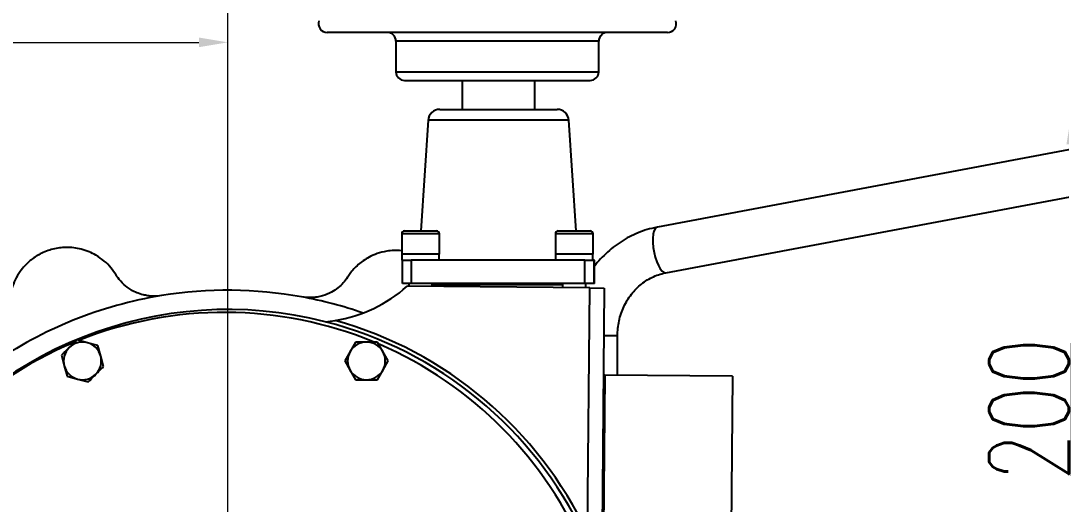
# Model space of a CAD drawing. Header units: millimetres. Extents: x 1663 to 4708, y 540 to 2693.
# Drawn here: x 2977.5 to 3336.4, y 1349 to 1515.7 of the extents above; entities that cross this region are included whole.
import ezdxf

# ---------------------------------------------------------------- set-up
doc = ezdxf.new("R2010")
doc.units = ezdxf.units.MM
doc.layers.add('AM_5', color=3, linetype='Continuous', lineweight=25)
doc.styles.add('SLDTEXTSTYLE1', font='txt.shx', dxfattribs={"width": 0.7, "bigfont": 'gbcbig.shx'})
doc.dimstyles.new('SLDDIMSTYLE12$0', dxfattribs={"dimtxt": 12, "dimasz": 10, "dimexe": 0, "dimexo": 0.0625, "dimgap": 0.875, "dimtad": 1, "dimdec": 1, "dimlfac": 1.8, "dimrnd": 1e-09, "dimzin": 12, "dimdsep": 46, "dimtxsty": 'SLDTEXTSTYLE1', "dimcen": 0.09, "dimdle": 8.16, "dimclrd": 3, "dimclre": 3, "dimadec": 0, "dimazin": 3, "dimtfac": 1, "dimtdec": 1, "dimtofl": 0, "dimtmove": 0, "dimatfit": 3, "dimfxl": 0, "dimfrac": 2, "dimtolj": 1, "dimlwd": 5, "dimlwe": 5, "dimarcsym": 0})

# ---------------------------------------------------------------- blocks, each defined once
blk = doc.blocks.new('*D56')
at = {"layer": 'AM_5', "color": 3, "lineweight": 5, "transparency": 16777216}
blk.add_line((2531.8, 1192.2), (2531.8, 1508.26), dxfattribs=at)
at = {"layer": 'AM_5', "color": 3, "linetype": 'Continuous', "lineweight": 5, "transparency": 16777216}
for p, q in [((2541.8, 1508.26), (3038.92, 1508.26)), ((3048.92, 1280.2), (3048.92, 1508.26))]:
    blk.add_line(p, q, dxfattribs=at)
at = {"layer": 'AM_5', "color": 3, "transparency": 16777216}
for points in [[(2541.8, 1509.92), (2541.8, 1506.59), (2531.8, 1508.26)], [(3038.92, 1509.92), (3038.92, 1506.59), (3048.92, 1508.26)]]:
    blk.add_solid(points, dxfattribs=at)
at = {"layer": 'Defpoints', "color": 0, "transparency": 16777216}
for p in [(3048.92, 1508.26), (3048.92, 1280.13), (2531.8, 1192.13)]:
    blk.add_point(p, dxfattribs=at)
at = {"layer": 'AM_5', "color": 0, "transparency": 16777216, "insert": (2794.26, 1522.85), "char_height": 12, "width": 2.3333, "attachment_point": 5, "style": 'SLDTEXTSTYLE1'}
blk.add_mtext('\\A1;{\\H2.28571x;520}', dxfattribs=at)
blk = doc.blocks.new('*D57')
at = {"layer": 'AM_5', "color": 3, "lineweight": 5, "transparency": 16777216}
blk.add_line((3048.92, 1280.2), (3048.92, 1719.24), dxfattribs=at)
at = {"layer": 'AM_5', "color": 3, "linetype": 'Continuous', "lineweight": 5, "transparency": 16777216}
for p, q in [((3058.92, 1719.24), (3449.22, 1719.24)), ((3459.22, 1244.46), (3459.22, 1719.24))]:
    blk.add_line(p, q, dxfattribs=at)
at = {"layer": 'AM_5', "color": 3, "transparency": 16777216}
for points in [[(3058.92, 1720.91), (3058.92, 1717.57), (3048.92, 1719.24)], [(3449.22, 1720.91), (3449.22, 1717.57), (3459.22, 1719.24)]]:
    blk.add_solid(points, dxfattribs=at)
at = {"layer": 'Defpoints', "color": 0, "transparency": 16777216}
for p in [(3459.22, 1719.24), (3048.92, 1280.13), (3459.22, 1244.4)]:
    blk.add_point(p, dxfattribs=at)
at = {"layer": 'AM_5', "color": 0, "transparency": 16777216, "insert": (3254.07, 1733.83), "char_height": 12, "attachment_point": 5, "style": 'SLDTEXTSTYLE1'}
blk.add_mtext('\\A1;{\\H2.28571x;410}', dxfattribs=at)
blk = doc.blocks.new('*D61')
at = {"layer": 'AM_5', "color": 3, "lineweight": 5, "transparency": 16777216}
blk.add_line((3363.11, 1711.63), (3435.89, 1711.63), dxfattribs=at)
at = {"layer": 'AM_5', "color": 3, "linetype": 'Continuous', "lineweight": 5, "transparency": 16777216}
for p, q in [((3435.89, 1701.63), (3435.89, 1290.13)), ((3048.98, 1280.13), (3435.89, 1280.13))]:
    blk.add_line(p, q, dxfattribs=at)
at = {"layer": 'AM_5', "color": 3, "transparency": 16777216}
for points in [[(3434.22, 1701.63), (3437.56, 1701.63), (3435.89, 1711.63)], [(3434.22, 1290.13), (3437.56, 1290.13), (3435.89, 1280.13)]]:
    blk.add_solid(points, dxfattribs=at)
at = {"layer": 'Defpoints', "color": 0, "transparency": 16777216}
for p in [(3363.04, 1711.63), (3048.92, 1280.13), (3435.89, 1280.13)]:
    blk.add_point(p, dxfattribs=at)
at = {"layer": 'AM_5', "color": 0, "transparency": 16777216, "insert": (3421.3, 1523.28), "char_height": 12, "attachment_point": 5, "rotation": 90, "style": 'SLDTEXTSTYLE1'}
blk.add_mtext('\\A1;{\\H2.28571x;430}', dxfattribs=at)
blk = doc.blocks.new('*D62')
at = {"layer": 'AM_5', "color": 3, "lineweight": 5, "transparency": 16777216}
blk.add_line((3402.19, 1483.08), (3339.83, 1483.08), dxfattribs=at)
at = {"layer": 'AM_5', "color": 3, "linetype": 'Continuous', "lineweight": 5, "transparency": 16777216}
for p, q in [((3339.83, 1473.08), (3339.83, 1290.13)), ((3048.98, 1280.13), (3339.83, 1280.13))]:
    blk.add_line(p, q, dxfattribs=at)
at = {"layer": 'AM_5', "color": 3, "transparency": 16777216}
for points in [[(3338.17, 1473.08), (3341.5, 1473.08), (3339.83, 1483.08)], [(3338.17, 1290.13), (3341.5, 1290.13), (3339.83, 1280.13)]]:
    blk.add_solid(points, dxfattribs=at)
at = {"layer": 'Defpoints', "color": 0, "transparency": 16777216}
for p in [(3402.25, 1483.08), (3048.92, 1280.13), (3339.83, 1280.13)]:
    blk.add_point(p, dxfattribs=at)
at = {"layer": 'AM_5', "color": 0, "transparency": 16777216, "insert": (3325.24, 1381.61), "char_height": 12, "attachment_point": 5, "rotation": 90, "style": 'SLDTEXTSTYLE1'}
blk.add_mtext('\\A1;{\\H2.28571x;200}', dxfattribs=at)
blk = doc.blocks.new('*D76')
at = {"layer": 'AM_5', "color": 3, "lineweight": 5, "transparency": 16777216}
blk.add_line((3048.89, 1280.05), (3048.89, 1626.02), dxfattribs=at)
at = {"layer": 'AM_5', "color": 3, "linetype": 'Continuous', "lineweight": 5, "transparency": 16777216}
for p, q in [((3058.89, 1626.02), (3131.88, 1626.02)), ((3141.88, 1582.7), (3141.88, 1626.02))]:
    blk.add_line(p, q, dxfattribs=at)
at = {"layer": 'AM_5', "color": 3, "transparency": 16777216}
for points in [[(3058.89, 1627.69), (3058.89, 1624.36), (3048.89, 1626.02)], [(3131.88, 1627.69), (3131.88, 1624.36), (3141.88, 1626.02)]]:
    blk.add_solid(points, dxfattribs=at)
at = {"layer": 'Defpoints', "color": 0, "transparency": 16777216}
for p in [(3141.88, 1626.02), (3141.88, 1582.63), (3048.89, 1279.99)]:
    blk.add_point(p, dxfattribs=at)
at = {"layer": 'AM_5', "color": 0, "transparency": 16777216, "insert": (3095.38, 1632.9), "char_height": 12, "attachment_point": 5, "style": 'SLDTEXTSTYLE1'}
blk.add_mtext('\\A1;93', dxfattribs=at)

msp = doc.modelspace()

# ---------------------------------------------------------------- linework, layer by layer
at = {"color": 7, "linetype": 'Continuous', "lineweight": 25}
for p, q in [((3200.591, 1511.669), (3083.159, 1511.669)), ((3106.875, 1508.669), (3106.875, 1498.134)), ((3176.875, 1508.669), (3106.875, 1508.669)), ((3176.875, 1498.134), (3176.875, 1508.669)), ((3106.875, 1498.134), (3176.875, 1498.134)), ((3109.875, 1495.134), (3173.875, 1495.134)), ((3129.75, 1495.134), (3129.75, 1485.134)), ((3154.75, 1485.134), (3154.75, 1495.134)), ((3121.99, 1485.134), (3162.51, 1485.134)), ((3402.717, 1483.23), (3197.071, 1444.536)), ((3117.999, 1481.402), (3115.43, 1443.234)), ((3166.501, 1481.402), (3117.999, 1481.402)), ((3169.07, 1443.234), (3166.501, 1481.402)), ((3200.03, 1428.812), (3405.675, 1467.506)), ((3109.875, 1443.234), (3120.875, 1443.234)), ((3162.875, 1443.234), (3168.375, 1443.234)), ((3168.375, 1443.234), (3173.875, 1443.234)), ((3108.875, 1442.234), (3108.875, 1435.234)), ((3121.875, 1442.234), (3108.875, 1442.234)), ((3121.875, 1435.234), (3121.875, 1442.234)), ((3161.875, 1442.234), (3161.875, 1435.234)), ((3168.375, 1442.234), (3161.875, 1442.234)), ((3174.875, 1442.234), (3168.375, 1442.234)), ((3174.875, 1435.234), (3174.875, 1442.234)), ((3121.875, 1435.234), (3108.875, 1435.234)), ((3108.935, 1435.234), (3108.935, 1433.134)), ((3109.107, 1433.134), (3108.935, 1433.134)), ((3109.107, 1425.134), (3109.107, 1433.134)), ((3109.107, 1433.134), (3112.092, 1433.134)), ((3112.092, 1433.134), (3112.092, 1425.134)), ((3172.091, 1433.134), (3112.092, 1433.134)), ((3168.375, 1435.234), (3161.875, 1435.234)), ((3161.935, 1435.234), (3161.935, 1433.134)), ((3174.875, 1435.234), (3168.375, 1435.234)), ((3172.091, 1425.134), (3172.091, 1433.134)), ((3172.091, 1433.134), (3175.106, 1433.134)), ((3174.815, 1433.134), (3174.815, 1435.234)), ((3175.106, 1433.134), (3175.106, 1425.134)), ((3175.393, 1433.134), (3175.106, 1433.134)), ((3175.393, 1425.134), (3175.393, 1433.134)), ((3112.092, 1425.134), (3109.107, 1425.134)), ((3111.375, 1425.134), (3111.375, 1424.135)), ((3172.091, 1425.134), (3112.092, 1425.134)), ((3119.375, 1424.06), (3119.375, 1425.134)), ((3119.375, 1424.794), (3164.375, 1424.794)), ((3164.375, 1425.134), (3164.375, 1423.644)), ((3175.106, 1425.134), (3172.091, 1425.134)), ((3172.375, 1423.57), (3172.375, 1425.134)), ((3175.393, 1425.134), (3175.106, 1425.134)), ((3173.752, 1423.557), (3110.755, 1424.14)), ((3172.969, 1338.995), (3173.752, 1423.557)), ((3173.752, 1423.557), (3178.752, 1423.511)), ((3178.752, 1423.511), (3177.834, 1324.359)), ((3082.486, 1411.909), (3085.979, 1412.344)), ((3178.6, 1407.13), (3183.319, 1407.13)), ((3183.319, 1393.467), (3183.319, 1407.13)), ((3000.449, 1404.669), (2996.824, 1405.64)), ((3004.073, 1403.698), (3000.449, 1404.669)), ((3005.045, 1400.073), (3004.073, 1403.698)), ((3092.98, 1404.89), (3091.104, 1401.64)), ((3102.362, 1401.64), (3100.486, 1404.89)), ((2991.516, 1400.333), (2992.488, 1396.708)), ((3006.016, 1396.448), (3005.045, 1400.073)), ((3091.104, 1401.64), (3089.228, 1398.39)), ((3104.239, 1398.39), (3102.362, 1401.64)), ((2992.488, 1396.708), (2993.459, 1393.083)), ((3089.228, 1398.39), (3091.104, 1395.14)), ((3102.362, 1395.14), (3104.239, 1398.39)), ((2993.459, 1393.083), (2997.084, 1392.112)), ((3091.104, 1395.14), (3092.98, 1391.89)), ((3100.486, 1391.89), (3102.362, 1395.14)), ((3178.974, 1393.508), (3178.466, 1338.635)), ((3178.474, 1393.512), (3178.974, 1393.508)), ((3222.972, 1393.1), (3178.974, 1393.508)), ((3222.972, 1393.1), (3222.333, 1324.076)), ((2997.084, 1392.112), (3000.709, 1391.14))]:
    msp.add_line(p, q, dxfattribs=at)
at = {"color": 7, "linetype": 'Continuous', "lineweight": 25, "flags": 128}
msp.add_lwpolyline([(3197.071, 1444.536), (3196.814, 1444.449), (3196.308, 1443.993), (3195.906, 1443.195), (3195.628, 1442.092), (3195.487, 1440.736), (3195.489, 1439.19), (3195.634, 1437.526), (3195.916, 1435.822), (3196.321, 1434.159), (3196.83, 1432.612), (3197.419, 1431.256), (3198.061, 1430.153), (3198.727, 1429.355), (3199.384, 1428.9), (3200.002, 1428.807), (3200.03, 1428.812)], dxfattribs=at)
at = {"color": 7, "linetype": 'Continuous', "lineweight": 25}
for centre, radius, start, end in [((3083.159, 1514.669), 3, 160, 270), ((3200.591, 1514.669), 3, 270, 20), ((3103.875, 1508.669), 3, 0, 90), ((3179.875, 1508.669), 3, 90, 180), ((3109.875, 1498.134), 3, 180, 270), ((3173.875, 1498.134), 3, 270, 0), ((3121.99, 1481.134), 4, 90, 176.14936), ((3162.51, 1481.134), 4, 3.85064, 90), ((3109.875, 1442.234), 1, 90, 180), ((3120.875, 1442.234), 1, 0, 90), ((3162.875, 1442.234), 1, 90, 180), ((3173.875, 1442.234), 1, 0, 90), ((3048.919, 1280.134), 142.619, 79.72319, 99.21632), ((3078.195, 1460.609), 48.888, 279.16138, 311.7585), ((3048.919, 1280.134), 142.619, 99.21632, 124.72319), ((3048.919, 1280.134), 142.619, 70.91028, 79.72319), ((3048.919, 1280.134), 135.984, 75.70908, 147.39827), ((3047.75, 1280.134), 135, 67.67066, 111.75176), ((3048.919, 1280.134), 135.984, 25.38422, 75.70908), ((3048.919, 1280.134), 137.307, 25.38422, 74.34127), ((3047.75, 1280.134), 135, 112.71649, 156.82438), ((2998.766, 1398.39), 6.5, 75, 135), ((2998.766, 1398.39), 6.5, 15, 75), ((3096.733, 1398.39), 6.5, 90, 150), ((3096.733, 1398.39), 6.5, 30, 90), ((3047.75, 1280.134), 135, 22.54914, 66.73848), ((2998.766, 1398.39), 6.5, 135, 195), ((2998.766, 1398.39), 6.5, 315, 15), ((3096.733, 1398.39), 6.5, 150, 210), ((3096.733, 1398.39), 6.5, 330, 30), ((2998.766, 1398.39), 6.5, 195, 255), ((2998.766, 1398.39), 6.5, 255, 315), ((3096.733, 1398.39), 6.5, 210, 270), ((3096.733, 1398.39), 6.5, 270, 330)]:
    msp.add_arc(centre, radius, start, end, dxfattribs=at)
for centre, start_param, end_param in [((3115.375, 1433.134), 4.712389, 4.9017857), ((3115.375, 1435.234), 4.6181162, 4.712389)]:
    msp.add_ellipse(centre, major_axis=(0, 11.154), ratio=0.5773503, start_param=start_param, end_param=end_param, dxfattribs=at)
for points, knots in [([(3197.071, 1444.536), (3196.426, 1444.403), (3194.703, 1444.048), (3191.958, 1443.215), (3188.884, 1441.97), (3185.932, 1440.433), (3183.126, 1438.619), (3180.482, 1436.548), (3178.048, 1434.215), (3176.348, 1432.366), (3175.539, 1431.243), (3175.393, 1431.04)], [0, 0, 0, 0, 0.07644841, 0.20395917, 0.3315336, 0.45922047, 0.58705266, 0.71505474, 0.84324251, 0.97162313, 1, 1, 1, 1]), ([(3010.402, 1427.973), (3009.825, 1428.835), (3008.671, 1430.563), (3006.339, 1432.882), (3003.775, 1434.719), (3001.079, 1436.073), (2998.508, 1436.946), (2995.799, 1437.462), (2993.249, 1437.601), (2990.811, 1437.417), (2988.565, 1436.994), (2986.328, 1436.285), (2984.243, 1435.349), (2982.379, 1434.234), (2980.549, 1432.87), (2978.804, 1431.202), (2977, 1428.972), (2975.476, 1426.363), (2974.145, 1422.9), (2973.471, 1418.989), (2973.603, 1415.649), (2973.968, 1413.823), (2974.069, 1413.316)], [0, 0, 0, 0, 0.0704817, 0.1411253, 0.2114397, 0.262002, 0.312511, 0.3555757, 0.3985696, 0.430653, 0.4627062, 0.4949602, 0.5272108, 0.5564321, 0.5856728, 0.6253972, 0.6651816, 0.7232176, 0.7813627, 0.8729283, 0.9646568, 1, 1, 1, 1]), ([(3108.875, 1436.402), (3108.859, 1436.404), (3107.932, 1436.541), (3106.166, 1436.512), (3103.307, 1436.241), (3100.387, 1435.463), (3096.997, 1433.959), (3093.755, 1431.669), (3091.487, 1429.214), (3090.454, 1427.665), (3090.166, 1427.234)], [0, 0, 0, 0, 0.0017117, 0.0974244, 0.1932818, 0.3331147, 0.4732108, 0.6938308, 0.9148434, 1, 1, 1, 1]), ([(3183.319, 1407.13), (3183.325, 1407.534), (3183.344, 1408.807), (3183.577, 1410.94), (3184.126, 1413.478), (3184.948, 1415.925), (3186.026, 1418.247), (3187.346, 1420.413), (3188.889, 1422.392), (3190.633, 1424.159), (3192.555, 1425.69), (3194.63, 1426.964), (3196.832, 1427.961), (3198.653, 1428.531), (3199.731, 1428.751), (3200.03, 1428.812)], [0, 0, 0, 0, 0.0388685, 0.122312, 0.205783, 0.2892937, 0.372903, 0.4566768, 0.540689, 0.6250196, 0.7097504, 0.7949563, 0.8806914, 0.9669723, 1, 1, 1, 1]), ([(3026.077, 1420.911), (3025.06, 1420.805), (3023.417, 1420.633), (3021.295, 1420.846), (3019.395, 1421.223), (3017.45, 1421.886), (3015.14, 1423.056), (3012.907, 1424.744), (3011.327, 1426.53), (3010.608, 1427.652), (3010.402, 1427.973)], [0, 0, 0, 0, 0.1281278, 0.2070687, 0.2861351, 0.404738, 0.5235866, 0.7217864, 0.9203618, 1, 1, 1, 1]), ([(3090.166, 1427.234), (3089.716, 1426.588), (3088.813, 1425.293), (3086.978, 1423.562), (3084.642, 1421.994), (3082.155, 1420.933), (3079.705, 1420.383), (3077.324, 1420.117), (3075.477, 1420.334), (3074.363, 1420.464)], [0, 0, 0, 0, 0.1638594, 0.3281213, 0.4914407, 0.6743603, 0.7670388, 0.8595026, 1, 1, 1, 1]), ([(2996.824, 1405.64), (2996.8, 1405.616), (2995.925, 1404.742), (2995.036, 1403.852), (2994.17, 1402.986)], [0, 0, 0, 0, 0.0269953, 1, 1, 1, 1]), ([(3096.733, 1404.89), (3095.793, 1404.89), (3094.534, 1404.89), (3093.294, 1404.89), (3092.98, 1404.89)], [0, 0, 0, 0, 0.7469333, 1, 1, 1, 1]), ([(3100.486, 1404.89), (3100.453, 1404.89), (3099.216, 1404.89), (3097.957, 1404.89), (3096.733, 1404.89)], [0, 0, 0, 0, 0.0269953, 1, 1, 1, 1]), ([(2994.17, 1402.986), (2993.505, 1402.321), (2992.615, 1401.431), (2991.738, 1400.555), (2991.516, 1400.333)], [0, 0, 0, 0, 0.74693332, 1, 1, 1, 1]), ([(3003.362, 1393.794), (3004.228, 1394.66), (3005.118, 1395.549), (3005.992, 1396.424), (3006.016, 1396.448)], [0, 0, 0, 0, 0.9730048, 1, 1, 1, 1]), ([(3000.709, 1391.14), (3000.931, 1391.362), (3001.807, 1392.239), (3002.697, 1393.129), (3003.362, 1393.794)], [0, 0, 0, 0, 0.2530667, 1, 1, 1, 1]), ([(3092.98, 1391.89), (3093.294, 1391.89), (3094.534, 1391.89), (3095.793, 1391.89), (3096.733, 1391.89)], [0, 0, 0, 0, 0.2530667, 1, 1, 1, 1]), ([(3096.733, 1391.89), (3097.957, 1391.89), (3099.216, 1391.89), (3100.453, 1391.89), (3100.486, 1391.89)], [0, 0, 0, 0, 0.97300478, 1, 1, 1, 1])]:
    msp.add_open_spline(points, degree=3, knots=knots, dxfattribs=at)

# ---------------------------------------------------------------- dimensions: what is measured, and where the dimension line sits
at = {"layer": 'AM_5'}
for base, p1, p2, text, picture, middle in [((3459.223, 1719.24), (3048.919, 1280.134), (3459.223, 1244.401), '{\\H2.28571x;410}', '*D57', (3254.071, 1719.24)), ((3048.919, 1508.258), (2531.802, 1192.134), (3048.919, 1280.134), '{\\H2.28571x;520}', '*D56', (2794.265, 1508.258))]:
    dim = msp.add_linear_dim(base=base, p1=p1, p2=p2, text=text, dimstyle='SLDDIMSTYLE12$0', override={"dimlfac": 1}, dxfattribs=at)
    dim.commit()
    dim.dimension.update_dxf_attribs({"geometry": picture, "text_midpoint": middle, "dimtype": 160})
for base, p1, text, picture, middle in [((3435.889, 1280.134), (3363.045, 1711.634), '{\\H2.28571x;430}', '*D61', (3435.889, 1523.278)), ((3339.832, 1280.134), (3402.251, 1483.077), '{\\H2.28571x;200}', '*D62', (3339.832, 1381.605))]:
    dim = msp.add_linear_dim(base=base, p1=p1, p2=(3048.919, 1280.134), angle=90, text=text, dimstyle='SLDDIMSTYLE12$0', override={"dimlfac": 1}, dxfattribs=at)
    dim.commit()
    dim.dimension.update_dxf_attribs({"geometry": picture, "text_midpoint": middle, "dimtype": 160})
dim = msp.add_linear_dim(base=(3141.875, 1626.024), p1=(3048.89, 1279.992), p2=(3141.875, 1582.634), dimstyle='SLDDIMSTYLE12$0', override={"dimlfac": 1, "dimpost": ''}, dxfattribs=at)
dim.commit()
dim.dimension.update_dxf_attribs({"geometry": '*D76', "text_midpoint": (3095.382, 1632.899)})

doc.saveas('drawing.dxf')
